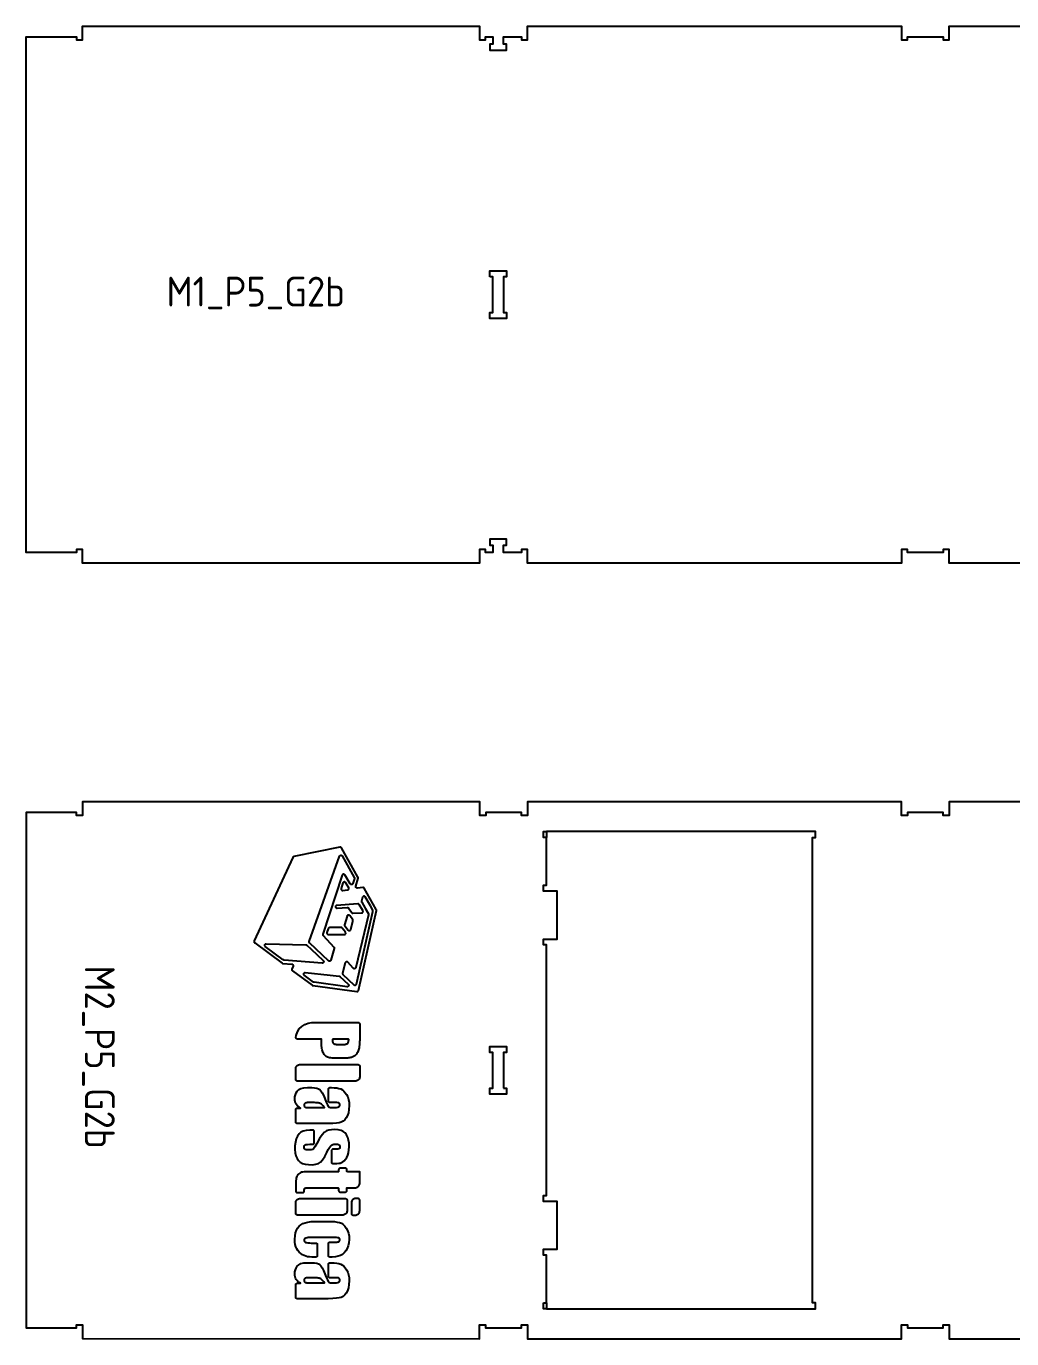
# Model space of a CAD drawing. Header units: millimetres. Extents: x -30325 to 14169, y -12596 to 6470.
# Drawn here: x -6360 to -4708, y 4120 to 6320 of the extents above; entities that cross this region are included whole.
import ezdxf

# ---------------------------------------------------------------- set-up
doc = ezdxf.new("R2010")
doc.units = ezdxf.units.MM
doc.header["$MEASUREMENT"] = 0
doc.layers.add('freeswerk_CODES', color=50, linetype='Continuous')

msp = doc.modelspace()

# ---------------------------------------------------------------- linework, layer by layer
for points in [[(-4267.5, 5420), (-4812.5, 5420), (-4812.5, 5443), (-4822.5, 5443), (-4822.5, 5438), (-4882.5, 5438), (-4882.5, 5443), (-4892.5, 5443), (-4892.5, 5420), (-5519.5, 5420), (-5519.5, 5443), (-5529.5, 5443), (-5529.5, 5438), (-5559.5, 5438), (-5559.5, 5450), (-5554.5, 5450), (-5554.5, 5460), (-5582.5, 5460), (-5582.5, 5450), (-5577.5, 5450), (-5577.5, 5438), (-5589.5, 5438), (-5589.5, 5443), (-5599.5, 5443), (-5599.5, 5420), (-6265.5, 5420), (-6265.5, 5443), (-6275.5, 5443), (-6275.5, 5438), (-6359.5, 5438), (-6359.5, 6302), (-6275.5, 6302), (-6275.5, 6297), (-6265.5, 6297), (-6265.5, 6320), (-5599.5, 6320), (-5599.5, 6297), (-5589.5, 6297), (-5589.5, 6302), (-5577.5, 6302), (-5577.5, 6290), (-5582.5, 6290), (-5582.5, 6280), (-5554.5, 6280), (-5554.5, 6290), (-5559.5, 6290), (-5559.5, 6302), (-5529.5, 6302), (-5529.5, 6297), (-5519.5, 6297), (-5519.5, 6320), (-4892.5, 6320), (-4892.5, 6297), (-4882.5, 6297), (-4882.5, 6302), (-4822.5, 6302), (-4822.5, 6297), (-4812.5, 6297), (-4812.5, 6320), (-4267.5, 6320)], [(-4267.4, 5019.9), (-4812.4, 5020), (-4812.4, 4997), (-4822.4, 4997), (-4822.4, 5002), (-4882.4, 5002), (-4882.4, 4997), (-4892.4, 4997), (-4892.4, 5020), (-5519.4, 5020), (-5519.4, 4997), (-5529.4, 4997), (-5529.4, 5002), (-5589.4, 5002), (-5589.4, 4997), (-5599.4, 4997), (-5599.4, 5020), (-6265.4, 5020.1), (-6265.4, 4997.1), (-6275.4, 4997.1), (-6275.4, 5002.1), (-6359.4, 5002.1), (-6359.5, 4138.1), (-6275.5, 4138.1), (-6275.5, 4143.1), (-6265.5, 4143.1), (-6265.5, 4120.1), (-5599.5, 4120), (-5599.5, 4143), (-5589.5, 4143), (-5589.5, 4138), (-5529.5, 4138), (-5529.5, 4143), (-5519.5, 4143), (-5519.5, 4120), (-4892.5, 4120), (-4892.5, 4143), (-4882.5, 4143), (-4882.5, 4138), (-4822.5, 4138), (-4822.5, 4143), (-4812.5, 4143), (-4812.5, 4120), (-4267.5, 4119.9)], [(-5487.5, 4180), (-5487.5, 4260), (-5492.5, 4260), (-5492.5, 4270), (-5469.5, 4270), (-5469.5, 4350), (-5492.5, 4350), (-5492.5, 4360), (-5487.5, 4360), (-5487.5, 4780), (-5492.5, 4780), (-5492.5, 4790), (-5469.5, 4790), (-5469.5, 4870), (-5492.5, 4870), (-5492.5, 4880), (-5487.5, 4880), (-5487.4, 4960), (-5492.4, 4960), (-5492.4, 4970), (-5487.4, 4970), (-5487.4, 4960)], [(-5487.5, 4170), (-5036.5, 4170), (-5036.5, 4180), (-5041.5, 4180), (-5041.4, 4960), (-5036.4, 4960), (-5036.4, 4970), (-5487.4, 4970)], [(-5849.4, 4753.6), (-5849.7, 4753.3), (-5850.1, 4753.1), (-5850.5, 4753), (-5850.9, 4752.9), (-5851.3, 4752.9), (-5851.8, 4753), (-5852.2, 4753.1), (-5852.5, 4753.3), (-5852.9, 4753.6), (-5884.3, 4782.9), (-5884.5, 4783.1), (-5884.6, 4783.3), (-5884.8, 4783.5), (-5884.9, 4783.7), (-5885, 4783.9), (-5885, 4784.1), (-5885.1, 4784.4), (-5885.1, 4784.6), (-5885.1, 4784.8), (-5885.1, 4785.1), (-5885, 4785.3), (-5885, 4785.6), (-5834.5, 4928.8), (-5834.3, 4929.2), (-5834, 4929.6), (-5833.7, 4929.9), (-5833.3, 4930.2), (-5832.8, 4930.3), (-5832.3, 4930.4), (-5831.9, 4930.4), (-5831.4, 4930.3), (-5831, 4930.1), (-5830.6, 4929.9), (-5830.2, 4929.5), (-5829.9, 4929.2), (-5809.7, 4893.2), (-5809.6, 4893.1), (-5809.5, 4892.9), (-5809.5, 4892.8), (-5809.4, 4892.6), (-5809.4, 4892.4), (-5809.4, 4892.3), (-5809.3, 4892.1), (-5809.3, 4891.9), (-5809.3, 4891.8), (-5809.4, 4891.6), (-5809.4, 4891.4), (-5809.4, 4891.3), (-5811.8, 4883.1), (-5812, 4882.6), (-5812.2, 4882.2)], [(-5812.2, 4882.2), (-5812.6, 4881.9), (-5813, 4881.6), (-5813.4, 4881.4), (-5813.9, 4881.3), (-5814.3, 4881.3), (-5814.8, 4881.3), (-5815.3, 4881.5), (-5815.7, 4881.7), (-5816, 4882.1), (-5816.3, 4882.4), (-5825.5, 4897.3), (-5825.8, 4897.7), (-5826.1, 4898), (-5826.5, 4898.3), (-5827, 4898.4), (-5827.5, 4898.5), (-5827.9, 4898.5), (-5828.4, 4898.4), (-5828.8, 4898.2), (-5829.2, 4898), (-5829.6, 4897.6), (-5829.8, 4897.2), (-5830, 4896.8), (-5862.1, 4798.3), (-5862.2, 4798.1), (-5862.2, 4797.8), (-5862.2, 4797.6), (-5862.2, 4797.4), (-5862.2, 4797.2), (-5862.2, 4797), (-5862.1, 4796.8), (-5862.1, 4796.6), (-5862, 4796.4), (-5861.9, 4796.2), (-5861.7, 4796), (-5861.6, 4795.8), (-5843.8, 4776.4), (-5843.6, 4776.2), (-5843.5, 4776), (-5843.4, 4775.8), (-5843.3, 4775.6), (-5843.2, 4775.4), (-5843.2, 4775.2), (-5843.1, 4775), (-5843.1, 4774.8), (-5843.1, 4774.6), (-5843.1, 4774.4), (-5843.2, 4774.2), (-5843.2, 4774), (-5848.8, 4754.7), (-5848.9, 4754.3), (-5849.1, 4753.9), (-5849.4, 4753.6)], [(-5904, 4509.5), (-5905.6, 4511.1), (-5907, 4513), (-5908, 4515), (-5908.7, 4517.2), (-5909.2, 4519.6), (-5909.3, 4522.2), (-5909.1, 4525.6), (-5908.3, 4528.9), (-5907.1, 4532.1), (-5905.4, 4535.1)], [(-5839, 4540.3), (-5835.3, 4539.6), (-5832.3, 4538.6), (-5829.6, 4537.1), (-5827, 4535), (-5824.7, 4532.4), (-5822.5, 4529.1), (-5820.6, 4525.3), (-5819.3, 4520.9), (-5818.5, 4516.1), (-5818.3, 4510.7), (-5818.6, 4504.3), (-5819.4, 4498.8), (-5820.9, 4494.1), (-5823, 4490.2), (-5825.6, 4487.1), (-5828.4, 4484.7), (-5831.5, 4483), (-5834.8, 4481.9), (-5839.2, 4481.3), (-5845.5, 4480.9), (-5853.6, 4480.6), (-5863.6, 4480.6), (-5905.2, 4480.6), (-5905.5, 4480.6), (-5905.9, 4480.6), (-5906.2, 4480.7), (-5906.5, 4480.9), (-5906.7, 4481.1), (-5907, 4481.3), (-5907.2, 4481.5), (-5907.4, 4481.8), (-5907.5, 4482.1), (-5907.6, 4482.4), (-5907.7, 4482.7), (-5907.7, 4483.1), (-5907.7, 4504.2), (-5907.7, 4504.5), (-5907.6, 4504.8), (-5907.5, 4505.1), (-5907.4, 4505.4), (-5907.2, 4505.7), (-5907, 4506), (-5906.7, 4506.2), (-5906.5, 4506.3), (-5906.2, 4506.5), (-5905.9, 4506.6), (-5905.5, 4506.7), (-5905.2, 4506.7), (-5899.9, 4506.7), (-5902.1, 4508), (-5904, 4509.5)], [(-5905.4, 4535.1), (-5902.8, 4537.6), (-5899.1, 4539.4), (-5894.2, 4540.5), (-5888.2, 4540.9), (-5880.9, 4540.9), (-5876.4, 4540.7), (-5872.6, 4540.1), (-5869.7, 4539.1), (-5867.5, 4537.8), (-5865.6, 4535.7), (-5863.6, 4532.4), (-5861.4, 4528), (-5859.1, 4522.4), (-5856.7, 4516.6), (-5854.8, 4512.3), (-5853.3, 4509.5), (-5852.2, 4508.3), (-5851, 4507.9), (-5849.5, 4507.6), (-5847.4, 4507.4), (-5844.9, 4507.4), (-5841.7, 4507.4), (-5839.2, 4507.6), (-5837.2, 4507.9), (-5835.9, 4508.4), (-5834.9, 4509), (-5834.3, 4509.8), (-5833.9, 4510.7), (-5833.8, 4511.8), (-5833.9, 4513), (-5834.2, 4514), (-5834.8, 4514.7), (-5835.5, 4515.2), (-5836.8, 4515.5), (-5838.7, 4515.7), (-5841.3, 4515.8), (-5844.7, 4515.9), (-5850.5, 4515.9), (-5850.8, 4515.9), (-5851.1, 4515.9), (-5851.4, 4516), (-5851.7, 4516.2), (-5852, 4516.4), (-5852.3, 4516.6), (-5852.5, 4516.8), (-5852.7, 4517.1), (-5852.8, 4517.4), (-5852.9, 4517.7), (-5853, 4518), (-5853, 4518.4), (-5853, 4538.4), (-5853, 4538.7), (-5852.9, 4539), (-5852.8, 4539.3), (-5852.7, 4539.6), (-5852.5, 4539.9), (-5852.3, 4540.2), (-5852, 4540.4), (-5851.7, 4540.6), (-5851.4, 4540.7), (-5851.1, 4540.8), (-5850.8, 4540.9), (-5850.5, 4540.9), (-5848, 4540.9), (-5843.2, 4540.7), (-5839, 4540.3)], [(-5867.1, 4213.7), (-5863.3, 4213.7), (-5860.7, 4213.7), (-5859.7, 4213.7), (-5860.8, 4215.2), (-5861.9, 4216.6), (-5862.9, 4217.7), (-5863.9, 4218.7), (-5864.9, 4219.6), (-5865.8, 4220.3), (-5866.6, 4220.8), (-5867.5, 4221.1), (-5868.5, 4221.4), (-5870, 4221.6), (-5871.9, 4221.8), (-5874.1, 4221.9), (-5876.4, 4222), (-5878.6, 4222.1), (-5880.8, 4222.2), (-5882.6, 4222.2), (-5884.2, 4222.2), (-5885.7, 4222.2), (-5887, 4222.1), (-5888.2, 4222), (-5889.3, 4221.9), (-5890.2, 4221.8), (-5891, 4221.6), (-5891.6, 4221.4), (-5892.1, 4221.2), (-5892.5, 4220.9), (-5892.9, 4220.6), (-5893.2, 4220.2), (-5893.4, 4219.8), (-5893.6, 4219.3), (-5893.7, 4218.7), (-5893.8, 4218.1), (-5893.8, 4217.5), (-5893.8, 4216.9), (-5893.7, 4216.4), (-5893.5, 4215.9), (-5893.3, 4215.5), (-5893.1, 4215.2), (-5892.8, 4214.9), (-5892.1, 4214.4), (-5891.6, 4214.3), (-5891, 4214.1)], [(-5891, 4214.1), (-5890.1, 4214), (-5889.2, 4213.9), (-5888.1, 4213.8), (-5886.8, 4213.8), (-5885.4, 4213.7), (-5884, 4213.7), (-5882.7, 4213.7), (-5879.9, 4213.7), (-5876, 4213.7), (-5871.5, 4213.7), (-5867.1, 4213.7)]]:
    msp.add_lwpolyline(points)
for points in [[(-5582.5, 5900), (-5582.5, 5910), (-5554.5, 5910), (-5554.5, 5900), (-5559.5, 5900), (-5559.5, 5840), (-5554.5, 5840), (-5554.5, 5830), (-5582.5, 5830), (-5582.5, 5840), (-5577.5, 5840), (-5577.5, 5900)], [(-5804.5, 4875.4), (-5805, 4875.4), (-5805.4, 4875.5), (-5805.7, 4875.6), (-5806.1, 4875.8), (-5806.4, 4876), (-5806.7, 4876.3), (-5807, 4876.6), (-5807.1, 4877), (-5807.2, 4877.4), (-5807.3, 4877.8), (-5807.3, 4878.2), (-5807.2, 4878.6), (-5803.3, 4892), (-5803.3, 4892.2), (-5803.3, 4892.3), (-5803.3, 4892.5), (-5803.2, 4892.6), (-5803.2, 4892.8), (-5803.3, 4893), (-5803.3, 4893.1), (-5803.3, 4893.3), (-5803.4, 4893.5), (-5803.4, 4893.6), (-5803.5, 4893.8), (-5803.6, 4893.9), (-5831.1, 4942.8), (-5831.3, 4943), (-5831.4, 4943.2), (-5831.6, 4943.4), (-5831.8, 4943.6), (-5832, 4943.7), (-5832.3, 4943.8), (-5832.5, 4943.9), (-5832.8, 4944), (-5833, 4944), (-5833.3, 4944.1), (-5833.6, 4944), (-5833.8, 4944), (-5911, 4928.1), (-5911.2, 4928), (-5911.4, 4928), (-5911.6, 4927.9), (-5911.8, 4927.8), (-5911.9, 4927.7), (-5912.1, 4927.6), (-5912.2, 4927.5), (-5912.4, 4927.3), (-5912.5, 4927.2), (-5912.6, 4927), (-5912.7, 4926.9), (-5912.8, 4926.7), (-5977.4, 4786.7), (-5977.5, 4786.4), (-5977.6, 4786.1), (-5977.6, 4785.8), (-5977.6, 4785.6), (-5977.6, 4785.3), (-5977.6, 4785), (-5977.5, 4784.7), (-5977.3, 4784.5), (-5977.2, 4784.2), (-5977, 4784), (-5976.8, 4783.8), (-5976.6, 4783.6), (-5930.7, 4749.7), (-5930.6, 4749.6), (-5930.5, 4749.5), (-5930.4, 4749.5), (-5930.3, 4749.4), (-5930.2, 4749.4), (-5930.1, 4749.3), (-5930, 4749.3), (-5929.8, 4749.3), (-5929.7, 4749.2), (-5929.6, 4749.2), (-5929.5, 4749.2), (-5929.4, 4749.2), (-5914.4, 4747.9), (-5914, 4747.9), (-5913.7, 4747.7), (-5913.3, 4747.6), (-5913, 4747.4), (-5912.7, 4747.1), (-5912.5, 4746.8), (-5912.3, 4746.4), (-5912.2, 4746.1), (-5912.1, 4745.7), (-5912.1, 4745.3), (-5912.2, 4745), (-5912.3, 4744.6), (-5914.1, 4739.6), (-5914.1, 4739.4), (-5914.2, 4739.1), (-5914.2, 4738.8), (-5914.2, 4738.6), (-5914.2, 4738.3), (-5914.1, 4738), (-5914, 4737.8), (-5913.9, 4737.6), (-5913.7, 4737.3), (-5913.6, 4737.1), (-5913.4, 4736.9), (-5913.2, 4736.8), (-5880.2, 4712.4), (-5880.1, 4712.4), (-5880, 4712.3), (-5879.9, 4712.2), (-5879.8, 4712.2), (-5879.8, 4712.1), (-5879.7, 4712.1), (-5879.6, 4712.1), (-5879.5, 4712), (-5879.4, 4712), (-5879.3, 4712), (-5879.2, 4712), (-5879.1, 4711.9), (-5805.4, 4702), (-5805.1, 4701.9), (-5804.8, 4701.9), (-5804.5, 4702), (-5804.2, 4702.1), (-5803.9, 4702.2), (-5803.7, 4702.4), (-5803.4, 4702.6), (-5803.2, 4702.8), (-5803, 4703), (-5802.9, 4703.3), (-5802.7, 4703.6), (-5802.7, 4703.9), (-5772.5, 4837.5), (-5772.5, 4837.7), (-5772.5, 4837.8), (-5772.4, 4838), (-5772.4, 4838.1), (-5772.5, 4838.3), (-5772.5, 4838.4), (-5772.5, 4838.6), (-5772.5, 4838.7), (-5772.6, 4838.9), (-5772.6, 4839), (-5772.7, 4839.2), (-5772.8, 4839.3), (-5793, 4875.1), (-5793.1, 4875.3), (-5793.2, 4875.5), (-5793.4, 4875.7), (-5793.6, 4875.8), (-5793.8, 4876), (-5794, 4876.1), (-5794.2, 4876.2), (-5794.4, 4876.3), (-5794.7, 4876.3), (-5794.9, 4876.4), (-5795.1, 4876.4), (-5795.4, 4876.4)], [(-5830.3, 4871.6), (-5829.9, 4871.5), (-5829.5, 4871.4), (-5829, 4871.4), (-5820.9, 4872.2), (-5820.5, 4872.3), (-5820.1, 4872.5), (-5819.7, 4872.7), (-5819.4, 4872.9), (-5819.1, 4873.3), (-5818.9, 4873.6), (-5818.8, 4874), (-5818.7, 4874.4), (-5818.7, 4874.8), (-5818.7, 4875.3), (-5818.8, 4875.7), (-5819, 4876), (-5824.2, 4884.5), (-5824.5, 4884.8), (-5824.8, 4885.1), (-5825.2, 4885.4), (-5825.7, 4885.6), (-5826.2, 4885.6), (-5826.6, 4885.6), (-5827.1, 4885.5), (-5827.5, 4885.3), (-5827.9, 4885.1), (-5828.3, 4884.7), (-5828.5, 4884.3), (-5828.7, 4883.9), (-5831.7, 4874.7), (-5831.8, 4874.3), (-5831.8, 4873.9), (-5831.7, 4873.5), (-5831.6, 4873.1), (-5831.5, 4872.7), (-5831.2, 4872.4), (-5830.9, 4872.1), (-5830.6, 4871.8)], [(-5840.3, 4842.3), (-5839.7, 4842.1), (-5839.2, 4841.9), (-5838.6, 4841.9), (-5821.4, 4842.9), (-5821.2, 4842.9), (-5821, 4842.9), (-5820.8, 4842.9), (-5820.6, 4842.8), (-5820.4, 4842.8), (-5820.2, 4842.7), (-5820, 4842.6), (-5819.8, 4842.5), (-5819.7, 4842.3), (-5819.5, 4842.2), (-5819.4, 4842), (-5819.2, 4841.9), (-5813.9, 4834.2), (-5813.8, 4834), (-5813.7, 4833.9), (-5813.5, 4833.7), (-5813.3, 4833.6), (-5813.2, 4833.5), (-5813, 4833.4), (-5812.8, 4833.3), (-5812.6, 4833.2), (-5812.4, 4833.2), (-5812.2, 4833.1), (-5812, 4833.1), (-5811.8, 4833.1), (-5797.4, 4833.7), (-5796.9, 4833.8), (-5796.5, 4833.9), (-5796.1, 4834.1), (-5795.8, 4834.4), (-5795.5, 4834.7), (-5795.2, 4835), (-5795.1, 4835.4), (-5795, 4835.9), (-5795, 4836.3), (-5795, 4836.7), (-5795.1, 4837.1), (-5795.3, 4837.5), (-5801.6, 4847.7), (-5801.7, 4847.9), (-5801.9, 4848.1), (-5802, 4848.2), (-5802.2, 4848.4), (-5802.4, 4848.5), (-5802.6, 4848.6), (-5802.8, 4848.7), (-5803, 4848.8), (-5803.2, 4848.9), (-5803.4, 4848.9), (-5803.7, 4848.9), (-5803.9, 4848.9), (-5839.5, 4846.4), (-5840, 4846.2), (-5840.5, 4845.8), (-5840.8, 4845.4), (-5841.1, 4844.9), (-5841.2, 4844.3), (-5841.2, 4843.8), (-5841, 4843.2), (-5840.7, 4842.7)], [(-5811.3, 4741), (-5820.5, 4751), (-5820.8, 4751.3), (-5821.2, 4751.5), (-5821.6, 4751.7), (-5822, 4751.8), (-5822.5, 4751.8), (-5822.9, 4751.7), (-5823.4, 4751.6), (-5823.7, 4751.4), (-5824.1, 4751.1), (-5824.4, 4750.8), (-5824.6, 4750.4), (-5824.8, 4750), (-5829.3, 4732.8), (-5829.3, 4732.6), (-5829.4, 4732.4), (-5829.4, 4732.2), (-5829.4, 4732), (-5829.3, 4731.7), (-5829.3, 4731.5), (-5829.2, 4731.3), (-5829.1, 4731.1), (-5829, 4730.9), (-5828.9, 4730.7), (-5828.7, 4730.5), (-5828.6, 4730.4), (-5810.2, 4713.2), (-5809.9, 4712.9), (-5809.5, 4712.7), (-5809.1, 4712.6), (-5808.7, 4712.5), (-5808.2, 4712.5), (-5807.8, 4712.6), (-5807.4, 4712.8), (-5807, 4713), (-5806.7, 4713.3), (-5806.4, 4713.7), (-5806.2, 4714.1), (-5806.1, 4714.5), (-5778.6, 4836.3), (-5778.5, 4836.5), (-5778.5, 4836.6), (-5778.5, 4836.8), (-5778.5, 4836.9), (-5778.5, 4837.1), (-5778.5, 4837.2), (-5778.6, 4837.4), (-5778.6, 4837.5), (-5778.6, 4837.7), (-5778.7, 4837.8), (-5778.7, 4837.9), (-5778.8, 4838.1), (-5782.7, 4845.4), (-5791.2, 4860.5), (-5791.5, 4860.9), (-5791.9, 4861.3), (-5792.3, 4861.5), (-5792.7, 4861.7), (-5793.2, 4861.8), (-5793.7, 4861.8), (-5794.2, 4861.7), (-5794.6, 4861.4), (-5795, 4861.2), (-5795.4, 4860.8), (-5795.6, 4860.4), (-5795.8, 4859.9), (-5797.5, 4853.4), (-5797.6, 4853.3), (-5797.6, 4853.1), (-5797.6, 4852.9), (-5797.6, 4852.8), (-5797.6, 4852.6), (-5797.6, 4852.4), (-5797.6, 4852.3), (-5797.5, 4852.1), (-5797.5, 4851.9), (-5797.4, 4851.8), (-5797.3, 4851.6), (-5797.2, 4851.5), (-5791.4, 4841.9), (-5785.9, 4832.3), (-5785.8, 4832.2), (-5785.8, 4832), (-5785.7, 4831.9), (-5785.7, 4831.7), (-5785.6, 4831.6), (-5785.6, 4831.4), (-5785.6, 4831.3), (-5785.6, 4831.1), (-5785.6, 4831), (-5785.6, 4830.8), (-5785.6, 4830.7), (-5785.7, 4830.5), (-5807.1, 4742.1), (-5807.2, 4741.7), (-5807.4, 4741.3), (-5807.7, 4740.9), (-5808.1, 4740.6), (-5808.4, 4740.4), (-5808.9, 4740.3), (-5809.3, 4740.2), (-5809.8, 4740.2), (-5810.2, 4740.3), (-5810.6, 4740.5), (-5811, 4740.7)], [(-5821.1, 4829.6), (-5821.4, 4829.3), (-5821.6, 4828.9), (-5821.8, 4828.4), (-5825.9, 4814), (-5826, 4813.8), (-5826, 4813.6), (-5826, 4813.5), (-5826, 4813.3), (-5826, 4813.1), (-5826, 4812.9), (-5826, 4812.7), (-5825.9, 4812.5), (-5825.8, 4812.3), (-5825.7, 4812.1), (-5825.6, 4812), (-5825.5, 4811.8), (-5820.1, 4804.9), (-5819.8, 4804.6), (-5819.4, 4804.3), (-5819, 4804.1), (-5818.6, 4804), (-5818.1, 4803.9), (-5817.6, 4804), (-5817.2, 4804.1), (-5816.8, 4804.3), (-5816.4, 4804.6), (-5816.1, 4805), (-5815.9, 4805.4), (-5815.7, 4805.8), (-5812, 4820), (-5811.9, 4820.1), (-5811.9, 4820.3), (-5811.9, 4820.5), (-5811.9, 4820.7), (-5811.9, 4820.8), (-5811.9, 4821), (-5812, 4821.2), (-5812, 4821.4), (-5812.1, 4821.5), (-5812.2, 4821.7), (-5812.2, 4821.9), (-5812.3, 4822), (-5817.3, 4829.2), (-5817.6, 4829.5), (-5818, 4829.8), (-5818.4, 4830.1), (-5818.9, 4830.2), (-5819.3, 4830.2), (-5819.8, 4830.2), (-5820.3, 4830.1), (-5820.7, 4829.9)], [(-5824, 4800), (-5824.1, 4800.5), (-5824.2, 4800.9), (-5824.5, 4801.3), (-5830, 4808.3), (-5830.1, 4808.5), (-5830.2, 4808.6), (-5830.4, 4808.8), (-5830.5, 4808.9), (-5830.7, 4809), (-5830.9, 4809.1), (-5831, 4809.1), (-5831.2, 4809.2), (-5831.4, 4809.2), (-5831.6, 4809.3), (-5831.8, 4809.3), (-5832, 4809.3), (-5851, 4809), (-5851.2, 4809), (-5851.5, 4808.9), (-5851.7, 4808.9), (-5852, 4808.8), (-5852.2, 4808.7), (-5852.4, 4808.5), (-5852.6, 4808.3), (-5852.8, 4808.2), (-5853, 4808), (-5853.1, 4807.7), (-5853.2, 4807.5), (-5853.3, 4807.3), (-5855.4, 4800.8), (-5855.5, 4800.4), (-5855.5, 4800), (-5855.5, 4799.6), (-5855.4, 4799.2), (-5855.2, 4798.9), (-5855, 4798.5), (-5854.8, 4798.2), (-5854.5, 4798), (-5854.2, 4797.8), (-5853.8, 4797.6), (-5853.4, 4797.5), (-5853, 4797.5), (-5826.5, 4797.3), (-5826, 4797.3), (-5825.6, 4797.4), (-5825.1, 4797.6), (-5824.8, 4797.9), (-5824.5, 4798.3), (-5824.2, 4798.7), (-5824, 4799.1), (-5824, 4799.5)], [(-5928.1, 4754.9), (-5928.2, 4754.9), (-5928.3, 4755), (-5928.4, 4755), (-5928.5, 4755.1), (-5928.6, 4755.2), (-5958.8, 4777.5), (-5959.2, 4777.8), (-5959.5, 4778.3), (-5959.7, 4778.7), (-5959.8, 4779.3), (-5959.8, 4779.8), (-5959.7, 4780.3), (-5959.4, 4780.8), (-5959.1, 4781.2), (-5958.7, 4781.5), (-5958.3, 4781.8), (-5957.8, 4781.9), (-5957.2, 4782), (-5891, 4780.2), (-5890.9, 4780.2), (-5890.7, 4780.2), (-5890.6, 4780.1), (-5890.5, 4780.1), (-5890.3, 4780.1), (-5890.2, 4780), (-5890, 4780), (-5889.9, 4779.9), (-5889.8, 4779.8), (-5889.7, 4779.7), (-5889.5, 4779.6), (-5889.4, 4779.6), (-5881.9, 4772.7), (-5861.7, 4753.8), (-5861.3, 4753.4), (-5861.1, 4752.9), (-5860.9, 4752.5), (-5860.9, 4751.9), (-5861, 4751.4), (-5861.1, 4750.9), (-5861.4, 4750.5), (-5861.7, 4750.1), (-5862.1, 4749.8), (-5862.6, 4749.6), (-5863.1, 4749.5), (-5863.6, 4749.5), (-5927.3, 4754.7), (-5927.4, 4754.7), (-5927.5, 4754.7), (-5927.7, 4754.7), (-5927.8, 4754.8), (-5927.9, 4754.8), (-5928, 4754.8)], [(-5893.2, 4733.3), (-5892.7, 4733.6), (-5892.2, 4733.7), (-5891.7, 4733.7), (-5850.3, 4729.4), (-5835.1, 4727.8), (-5835, 4727.8), (-5834.8, 4727.8), (-5834.7, 4727.7), (-5834.6, 4727.7), (-5834.4, 4727.7), (-5834.3, 4727.6), (-5834.2, 4727.5), (-5834.1, 4727.5), (-5834, 4727.4), (-5833.9, 4727.3), (-5833.8, 4727.3), (-5833.7, 4727.2), (-5819.8, 4714.2), (-5819.4, 4713.8), (-5819.2, 4713.4), (-5819, 4712.9), (-5819, 4712.3), (-5819.1, 4711.8), (-5819.2, 4711.3), (-5819.5, 4710.9), (-5819.9, 4710.5), (-5820.3, 4710.2), (-5820.8, 4710), (-5821.3, 4709.9), (-5821.8, 4709.9), (-5876.9, 4717.4), (-5877, 4717.4), (-5877.1, 4717.4), (-5877.2, 4717.4), (-5877.3, 4717.4), (-5877.4, 4717.5), (-5877.5, 4717.5), (-5877.6, 4717.6), (-5877.7, 4717.6), (-5877.7, 4717.7), (-5877.8, 4717.7), (-5877.9, 4717.8), (-5878, 4717.8), (-5893.4, 4729.2), (-5893.8, 4729.6), (-5894.1, 4730), (-5894.3, 4730.5), (-5894.4, 4731), (-5894.4, 4731.6), (-5894.3, 4732.1), (-5894, 4732.6), (-5893.7, 4733)], [(-5827.5, 4590.1), (-5830.2, 4590.1), (-5839.9, 4590.1), (-5841.9, 4590.1), (-5844.5, 4590.2), (-5846.9, 4590.4), (-5849.1, 4590.6), (-5851.1, 4591), (-5852.8, 4591.4), (-5854.3, 4591.9), (-5855.7, 4592.5), (-5856.9, 4593.3), (-5858, 4594.2), (-5859.1, 4595.2), (-5860, 4596.3), (-5860.9, 4597.6), (-5861.7, 4599.1), (-5862.4, 4600.6), (-5863, 4602.3), (-5863.6, 4604.2), (-5864, 4606.2), (-5864.3, 4608.3), (-5864.5, 4610.5), (-5864.6, 4612.9), (-5864.6, 4614.7), (-5864.6, 4620.9), (-5864.7, 4622.2), (-5904.9, 4622.2), (-5905.3, 4622.2), (-5905.6, 4622.3), (-5905.9, 4622.4), (-5906.2, 4622.6), (-5906.5, 4622.8), (-5906.8, 4623), (-5907, 4623.3), (-5907.2, 4623.6), (-5907.3, 4623.9), (-5907.4, 4624.2), (-5907.4, 4624.6), (-5907.4, 4624.9), (-5907, 4628.5), (-5905, 4634.2), (-5901.8, 4639.3), (-5897.7, 4643.6), (-5892.7, 4646.9), (-5887, 4649.1), (-5880.8, 4650), (-5879.9, 4650.1), (-5803.1, 4650), (-5802.8, 4650), (-5802.4, 4650), (-5802.1, 4649.9), (-5801.8, 4649.7), (-5801.6, 4649.5), (-5801.3, 4649.3), (-5801.1, 4649.1), (-5800.9, 4648.8), (-5800.8, 4648.5), (-5800.7, 4648.2), (-5800.6, 4647.9), (-5800.6, 4647.5), (-5800.6, 4622.5), (-5800.6, 4620.6), (-5800.7, 4617.7), (-5800.8, 4614.9), (-5801, 4612.3), (-5801.3, 4609.9), (-5801.6, 4607.7), (-5802, 4605.8), (-5802.5, 4604), (-5803.1, 4602.4), (-5803.7, 4600.9), (-5804.4, 4599.5), (-5805.1, 4598.3), (-5805.9, 4597.1), (-5806.8, 4596.1), (-5807.7, 4595.2), (-5808.7, 4594.4), (-5809.7, 4593.7), (-5810.8, 4593), (-5812, 4592.4), (-5813.2, 4591.9), (-5814.4, 4591.5), (-5815.7, 4591.2), (-5817.2, 4590.9), (-5818.8, 4590.6), (-5820.7, 4590.4), (-5822.8, 4590.3), (-5825, 4590.2)], [(-5841.4, 4613.7), (-5840.4, 4613.6), (-5839.2, 4613.4), (-5837.9, 4613.4), (-5836.5, 4613.4), (-5827.8, 4613.4), (-5826.6, 4613.4), (-5825.4, 4613.4), (-5824.4, 4613.6), (-5823.4, 4613.7), (-5822.6, 4614), (-5821.8, 4614.2), (-5821.2, 4614.6), (-5820.7, 4614.9), (-5820.3, 4615.4), (-5820, 4615.9), (-5819.7, 4616.6), (-5819.4, 4617.4), (-5819.2, 4618.3), (-5819.1, 4619.3), (-5819, 4620.4), (-5818.9, 4621.6), (-5819.3, 4622.2), (-5845.8, 4622.2), (-5846.2, 4621.8), (-5846.3, 4621.2), (-5846.3, 4620.7), (-5846.3, 4620.3), (-5846.3, 4619.9), (-5846.2, 4619), (-5846.1, 4618.2), (-5846, 4617.4), (-5845.7, 4616.8), (-5845.5, 4616.2), (-5845.2, 4615.6), (-5844.8, 4615.2), (-5844.3, 4614.8), (-5843.8, 4614.4), (-5843.1, 4614.2), (-5842.3, 4613.9)], [(-5559.5, 4540), (-5554.5, 4540), (-5554.5, 4530), (-5582.5, 4530), (-5582.5, 4540), (-5577.5, 4540), (-5577.5, 4600), (-5582.5, 4600), (-5582.5, 4610), (-5554.5, 4610), (-5554.5, 4600), (-5559.5, 4600)], [(-5804.7, 4552.5), (-5805.9, 4552.1), (-5807.3, 4551.9), (-5905.2, 4551.9), (-5905.5, 4551.9), (-5905.8, 4552), (-5906.2, 4552.1), (-5906.5, 4552.2), (-5906.7, 4552.4), (-5907, 4552.6), (-5907.2, 4552.9), (-5907.4, 4553.1), (-5907.5, 4553.4), (-5907.6, 4553.7), (-5907.7, 4554.1), (-5907.7, 4554.4), (-5907.7, 4572.2), (-5907.7, 4573.2), (-5907.4, 4574.5), (-5906.9, 4575.7), (-5906.2, 4576.8), (-5905.3, 4577.7), (-5904.2, 4578.5), (-5903, 4579), (-5901.7, 4579.4), (-5900.3, 4579.4), (-5803.1, 4579.4), (-5802.8, 4579.4), (-5802.4, 4579.3), (-5802.1, 4579.2), (-5801.8, 4579.1), (-5801.6, 4578.9), (-5801.3, 4578.7), (-5801.1, 4578.4), (-5800.9, 4578.2), (-5800.8, 4577.9), (-5800.7, 4577.6), (-5800.6, 4577.2), (-5800.6, 4576.9), (-5800.6, 4558.8), (-5800.7, 4557.5), (-5801.1, 4556.2), (-5801.7, 4555), (-5802.6, 4554), (-5803.5, 4553.1)], [(-5893.5, 4509.6), (-5893.3, 4509.2), (-5893.1, 4508.8), (-5892.8, 4508.5), (-5892.1, 4508.1), (-5891.6, 4507.9), (-5890.9, 4507.8), (-5890.1, 4507.6), (-5889.2, 4507.5), (-5888, 4507.5), (-5886.8, 4507.4), (-5885.4, 4507.4), (-5884, 4507.4), (-5859.6, 4507.4), (-5860.8, 4508.9), (-5861.9, 4510.2), (-5862.9, 4511.4), (-5863.9, 4512.4), (-5864.8, 4513.2), (-5865.7, 4513.9), (-5866.6, 4514.4), (-5867.4, 4514.8), (-5868.4, 4515), (-5870, 4515.2), (-5871.9, 4515.4), (-5874.1, 4515.6), (-5876.4, 4515.7), (-5878.6, 4515.8), (-5880.7, 4515.8), (-5882.5, 4515.9), (-5884.1, 4515.8), (-5885.6, 4515.8), (-5887, 4515.7), (-5888.2, 4515.7), (-5889.3, 4515.5), (-5890.2, 4515.4), (-5891, 4515.2), (-5891.6, 4515), (-5892.1, 4514.8), (-5892.5, 4514.5), (-5892.8, 4514.2), (-5893.2, 4513.8), (-5893.4, 4513.4), (-5893.6, 4512.9), (-5893.7, 4512.4), (-5893.8, 4511.8), (-5893.8, 4511.1), (-5893.7, 4510.6), (-5893.6, 4510.1)], [(-5847.6, 4436.3), (-5847.7, 4436), (-5847.8, 4435.7), (-5847.9, 4435.4), (-5847.9, 4435.1), (-5847.9, 4416.3), (-5847.9, 4416), (-5847.8, 4415.6), (-5847.7, 4415.3), (-5847.6, 4415), (-5847.4, 4414.8), (-5847.2, 4414.5), (-5846.9, 4414.3), (-5846.6, 4414.1), (-5846.3, 4414), (-5846, 4413.9), (-5845.7, 4413.8), (-5845.4, 4413.8), (-5842.8, 4413.8), (-5838.9, 4413.8), (-5835.7, 4414.1), (-5833.2, 4414.4), (-5831.1, 4415.1), (-5828.9, 4416.4), (-5826.5, 4418.3), (-5824.2, 4420.7), (-5822.3, 4423.7), (-5820.6, 4427.4), (-5819.3, 4431.7), (-5818.6, 4436.5), (-5818.3, 4441.9), (-5818.5, 4447.6), (-5819.3, 4452.7), (-5820.7, 4457.5), (-5822.6, 4461.6), (-5825.1, 4464.9), (-5828, 4467.3), (-5831.7, 4468.9), (-5836.6, 4470), (-5842.7, 4470.4), (-5847.9, 4470.2), (-5852.2, 4469.5), (-5856.1, 4468.2), (-5859.8, 4466), (-5863.7, 4461.8), (-5867.9, 4455.5), (-5872.4, 4447.4), (-5875.9, 4441.5), (-5878.1, 4438.3), (-5879.5, 4437.2), (-5881.7, 4436.7), (-5885, 4436.4), (-5888.2, 4436.4), (-5890.5, 4436.7), (-5892, 4437.2), (-5892.9, 4438), (-5893.5, 4439.2), (-5893.8, 4440.8), (-5893.7, 4442.5), (-5893.2, 4443.8), (-5892.2, 4444.7), (-5890.6, 4445.3), (-5888.1, 4445.7), (-5884.4, 4445.9), (-5881.9, 4445.9), (-5879.3, 4445.9), (-5879, 4445.9), (-5878.7, 4446), (-5878.4, 4446.1), (-5878.1, 4446.2), (-5877.8, 4446.4), (-5877.6, 4446.6), (-5877.3, 4446.9), (-5877.2, 4447.2), (-5877, 4447.5), (-5876.9, 4447.8), (-5876.8, 4448.1), (-5876.8, 4448.4), (-5876.8, 4467.2), (-5876.8, 4467.5), (-5876.9, 4467.9), (-5877, 4468.2), (-5877.2, 4468.5), (-5877.3, 4468.7), (-5877.6, 4469), (-5877.8, 4469.2), (-5878.1, 4469.4), (-5878.4, 4469.5), (-5878.7, 4469.6), (-5879, 4469.7), (-5879.3, 4469.7), (-5880.7, 4469.7), (-5884.4, 4469.6), (-5890.5, 4469.1), (-5895.3, 4467.9), (-5899.1, 4466.1), (-5902.2, 4463.4), (-5904.8, 4459.7), (-5907, 4455), (-5908.4, 4449.6), (-5909.2, 4443.5), (-5909.3, 4437.2), (-5908.7, 4431.6), (-5907.5, 4426.6), (-5905.6, 4422.3), (-5903.2, 4418.6), (-5900.2, 4415.8), (-5896.7, 4413.9), (-5892.1, 4412.5), (-5886.4, 4411.8), (-5879.9, 4411.7), (-5874.3, 4412.3), (-5869.8, 4413.8), (-5866.2, 4416), (-5862.7, 4419.8), (-5859.2, 4425.4), (-5855.7, 4432.1), (-5853.2, 4436.9), (-5851.1, 4440.4), (-5849.5, 4442.7), (-5848.1, 4444.2), (-5846.7, 4445.2), (-5845.4, 4445.7), (-5843.8, 4446), (-5841.8, 4446.2), (-5839.4, 4446.2), (-5837.7, 4446.1), (-5836.2, 4445.7), (-5835.1, 4445), (-5834.3, 4444.1), (-5833.9, 4443), (-5833.8, 4441.6), (-5834, 4440), (-5834.5, 4438.9), (-5835.5, 4438.3), (-5837.1, 4437.9), (-5839.8, 4437.6), (-5843.1, 4437.6), (-5845.4, 4437.6), (-5845.7, 4437.5), (-5846, 4437.5), (-5846.3, 4437.4), (-5846.6, 4437.2), (-5846.9, 4437), (-5847.2, 4436.8), (-5847.4, 4436.6)], [(-5803.6, 4374.3), (-5801.9, 4376), (-5800.8, 4378.3), (-5800.6, 4380.1), (-5800.6, 4399.5), (-5801.7, 4399.9), (-5820.3, 4399.9), (-5822, 4400), (-5822, 4403.2), (-5822, 4403.6), (-5822.1, 4403.9), (-5822.2, 4404.2), (-5822.3, 4404.5), (-5822.5, 4404.8), (-5822.7, 4405), (-5823, 4405.2), (-5823.2, 4405.4), (-5823.5, 4405.5), (-5823.8, 4405.6), (-5824.2, 4405.7), (-5824.5, 4405.7), (-5832.4, 4405.7), (-5833.4, 4405.7), (-5833.7, 4405.7), (-5834, 4405.7), (-5834.4, 4405.5), (-5834.7, 4405.4), (-5834.9, 4405.2), (-5835.2, 4405), (-5835.4, 4404.8), (-5835.6, 4404.5), (-5835.7, 4404.2), (-5835.8, 4403.9), (-5835.9, 4403.6), (-5835.9, 4403.2), (-5835.9, 4400.4), (-5836.2, 4399.9), (-5880.4, 4399.9), (-5885.4, 4399.9), (-5890, 4399.8), (-5893.7, 4399.6), (-5896.3, 4399.4), (-5898, 4399), (-5899.5, 4398.4), (-5901, 4397.6), (-5902.4, 4396.5), (-5903.7, 4395.3), (-5904.8, 4393.8), (-5905.7, 4392.3), (-5906.4, 4390.7), (-5906.9, 4389), (-5907.2, 4387), (-5907.5, 4384.4), (-5907.6, 4381.4), (-5907.7, 4377.7), (-5907.7, 4375.2), (-5907.7, 4372.7), (-5907.7, 4367.3), (-5907.7, 4367), (-5907.6, 4366.7), (-5907.5, 4366.4), (-5907.4, 4366.1), (-5907.2, 4365.8), (-5907, 4365.6), (-5906.7, 4365.3), (-5906.4, 4365.2), (-5906.1, 4365), (-5905.8, 4364.9), (-5905.5, 4364.9), (-5905.2, 4364.8), (-5896.1, 4364.8), (-5895.8, 4364.9), (-5895.5, 4364.9), (-5895.2, 4365), (-5894.9, 4365.1), (-5894.6, 4365.3), (-5894.4, 4365.5), (-5894.2, 4365.7), (-5894, 4366), (-5893.8, 4366.3), (-5893.7, 4366.6), (-5893.6, 4366.9), (-5893.6, 4367.2), (-5893.5, 4369.2), (-5893.2, 4370.8), (-5892.9, 4371.9), (-5892.4, 4372.4), (-5891.1, 4372.7), (-5889.1, 4372.9), (-5886.2, 4373.1), (-5882.9, 4373.1), (-5836.4, 4373.1), (-5835.9, 4372.6), (-5835.9, 4368.4), (-5835.9, 4368), (-5835.8, 4367.7), (-5835.7, 4367.4), (-5835.6, 4367.1), (-5835.4, 4366.9), (-5835.2, 4366.6), (-5834.9, 4366.4), (-5834.7, 4366.2), (-5834.4, 4366.1), (-5834, 4366), (-5833.7, 4365.9), (-5833.4, 4365.9), (-5824.5, 4365.9), (-5824.2, 4365.9), (-5823.8, 4366), (-5823.5, 4366.1), (-5823.2, 4366.2), (-5823, 4366.4), (-5822.7, 4366.6), (-5822.5, 4366.9), (-5822.3, 4367.1), (-5822.2, 4367.4), (-5822.1, 4367.7), (-5822, 4368), (-5822, 4368.4), (-5822, 4373), (-5821, 4373.1), (-5807.6, 4373.1), (-5805.9, 4373.3)], [(-5827.1, 4327.5), (-5828.5, 4327.3), (-5831, 4327.3), (-5905.2, 4327.3), (-5905.5, 4327.4), (-5905.9, 4327.4), (-5906.2, 4327.5), (-5906.5, 4327.7), (-5906.7, 4327.9), (-5907, 4328.1), (-5907.2, 4328.3), (-5907.4, 4328.6), (-5907.5, 4328.9), (-5907.6, 4329.2), (-5907.7, 4329.5), (-5907.7, 4329.9), (-5907.7, 4347.7), (-5907.7, 4348.6), (-5907.4, 4350), (-5906.9, 4351.2), (-5906.2, 4352.3), (-5905.3, 4353.2), (-5904.2, 4354), (-5903, 4354.5), (-5901.7, 4354.8), (-5900.4, 4354.9), (-5824.2, 4354.9), (-5823.9, 4354.8), (-5823.6, 4354.8), (-5823.3, 4354.7), (-5823, 4354.5), (-5822.7, 4354.3), (-5822.4, 4354.1), (-5822.2, 4353.9), (-5822, 4353.6), (-5821.9, 4353.3), (-5821.8, 4353), (-5821.7, 4352.7), (-5821.7, 4352.4), (-5821.7, 4334.3), (-5821.9, 4332.9), (-5822.2, 4331.6), (-5822.9, 4330.5), (-5823.7, 4329.5), (-5824.7, 4328.6), (-5825.8, 4328)], [(-5813.6, 4327.9), (-5813.3, 4327.7), (-5813, 4327.5), (-5812.7, 4327.4), (-5812.4, 4327.4), (-5812, 4327.3), (-5807.7, 4327.3), (-5807.2, 4327.3), (-5805.9, 4327.5), (-5804.6, 4328), (-5803.5, 4328.7), (-5802.5, 4329.5), (-5801.7, 4330.6), (-5801.1, 4331.8), (-5800.7, 4333.1), (-5800.6, 4334.3), (-5800.6, 4352.4), (-5800.6, 4352.7), (-5800.7, 4353), (-5800.8, 4353.3), (-5800.9, 4353.6), (-5801.1, 4353.9), (-5801.3, 4354.1), (-5801.6, 4354.4), (-5801.9, 4354.5), (-5802.2, 4354.7), (-5802.5, 4354.8), (-5802.8, 4354.9), (-5803.1, 4354.9), (-5807.2, 4354.9), (-5808.7, 4354.8), (-5810, 4354.5), (-5811.2, 4353.9), (-5812.2, 4353.1), (-5813.1, 4352.1), (-5813.8, 4351), (-5814.3, 4349.7), (-5814.5, 4348.4), (-5814.5, 4347.9), (-5814.5, 4329.8), (-5814.5, 4329.5), (-5814.5, 4329.2), (-5814.4, 4328.9), (-5814.2, 4328.6), (-5814, 4328.3), (-5813.8, 4328.1)], [(-5843, 4316.2), (-5838.3, 4315.6), (-5834.5, 4314.8), (-5831.3, 4313.5), (-5828.4, 4311.5), (-5825.7, 4308.8), (-5823.2, 4305.3), (-5821, 4301.2), (-5819.4, 4296.7), (-5818.5, 4291.6), (-5818.3, 4286.1), (-5818.7, 4280.8), (-5819.7, 4275.8), (-5821.4, 4271.3), (-5823.7, 4267.3), (-5826.4, 4264), (-5829.4, 4261.4), (-5832.8, 4259.5), (-5836.7, 4258.2), (-5841.3, 4257.3), (-5846.7, 4256.8), (-5850.4, 4256.7), (-5850.8, 4256.7), (-5851.1, 4256.8), (-5851.4, 4256.9), (-5851.7, 4257), (-5852, 4257.2), (-5852.3, 4257.4), (-5852.5, 4257.7), (-5852.7, 4257.9), (-5852.8, 4258.2), (-5852.9, 4258.6), (-5853, 4258.9), (-5853, 4259.2), (-5853, 4279.4), (-5853, 4279.7), (-5852.9, 4280), (-5852.8, 4280.3), (-5852.7, 4280.6), (-5852.5, 4280.9), (-5852.3, 4281.1), (-5852, 4281.4), (-5851.8, 4281.5), (-5851.5, 4281.7), (-5851.2, 4281.8), (-5850.8, 4281.8), (-5850.5, 4281.9), (-5843.2, 4281.9), (-5841.3, 4281.9), (-5838.9, 4282), (-5837.1, 4282.3), (-5835.8, 4282.6), (-5834.9, 4283.2), (-5834.2, 4283.9), (-5833.9, 4284.9), (-5833.8, 4286), (-5834, 4287.1), (-5834.4, 4287.9), (-5835, 4288.6), (-5835.9, 4289), (-5837.4, 4289.3), (-5839.5, 4289.5), (-5842.2, 4289.6), (-5884.6, 4289.6), (-5886.9, 4289.5), (-5888.9, 4289.3), (-5890.6, 4288.8), (-5891.9, 4288.2), (-5892.9, 4287.4), (-5893.5, 4286.5), (-5893.8, 4285.4), (-5893.7, 4284.1), (-5893.3, 4283), (-5892.5, 4282.1), (-5891.4, 4281.4), (-5889.8, 4281), (-5887.5, 4280.6), (-5884.6, 4280.5), (-5881.9, 4280.4), (-5874.1, 4280.4), (-5873.7, 4280.4), (-5873.4, 4280.3), (-5873.1, 4280.2), (-5872.8, 4280.1), (-5872.5, 4279.9), (-5872.3, 4279.7), (-5872.1, 4279.5), (-5871.9, 4279.2), (-5871.8, 4278.9), (-5871.7, 4278.6), (-5871.6, 4278.3), (-5871.6, 4277.9), (-5871.6, 4259.3), (-5871.6, 4259), (-5871.7, 4258.6), (-5871.8, 4258.3), (-5871.9, 4258), (-5872.1, 4257.8), (-5872.3, 4257.5), (-5872.6, 4257.3), (-5872.8, 4257.1), (-5873.1, 4257), (-5873.4, 4256.9), (-5873.8, 4256.8), (-5874.1, 4256.8), (-5880.8, 4256.8), (-5884.7, 4257.1), (-5887.8, 4257.4), (-5890.7, 4258.1), (-5893.6, 4259.2), (-5896.5, 4260.8), (-5899.5, 4262.7), (-5902.1, 4265.1), (-5904.3, 4267.7), (-5906.1, 4270.7), (-5907.5, 4274.1), (-5908.5, 4277.9), (-5909.1, 4282), (-5909.3, 4286.7), (-5909, 4292.4), (-5908.2, 4297.5), (-5906.7, 4301.8), (-5904.7, 4305.5), (-5902.3, 4308.6), (-5899.3, 4311.1), (-5896, 4313.1), (-5892, 4314.5), (-5887.3, 4315.6), (-5881.7, 4316.2), (-5875.3, 4316.4), (-5852.6, 4316.4), (-5848.4, 4316.4)], [(-5852.8, 4245.7), (-5852.7, 4246), (-5852.5, 4246.3), (-5852.3, 4246.5), (-5852, 4246.7), (-5851.8, 4246.9), (-5851.5, 4247), (-5851.2, 4247.1), (-5850.8, 4247.2), (-5850.5, 4247.2), (-5848, 4247.2), (-5843.2, 4247.1), (-5839, 4246.7), (-5835.3, 4245.9), (-5832.3, 4244.9), (-5829.6, 4243.4), (-5827.1, 4241.4), (-5824.7, 4238.7), (-5822.5, 4235.4), (-5820.6, 4231.6), (-5819.3, 4227.3), (-5818.5, 4222.4), (-5818.3, 4217), (-5818.6, 4210.6), (-5819.5, 4205.1), (-5821, 4200.4), (-5823, 4196.6), (-5825.6, 4193.5), (-5828.4, 4191), (-5831.5, 4189.3), (-5834.9, 4188.3), (-5839.3, 4187.7), (-5845.5, 4187.2), (-5853.7, 4187), (-5863.6, 4186.9), (-5905.2, 4186.9), (-5905.6, 4186.9), (-5905.9, 4187), (-5906.2, 4187.1), (-5906.5, 4187.2), (-5906.8, 4187.4), (-5907, 4187.6), (-5907.2, 4187.9), (-5907.4, 4188.2), (-5907.5, 4188.4), (-5907.6, 4188.8), (-5907.7, 4189.1), (-5907.7, 4189.4), (-5907.7, 4210.5), (-5907.7, 4210.9), (-5907.6, 4211.2), (-5907.5, 4211.5), (-5907.4, 4211.8), (-5907.2, 4212.1), (-5907, 4212.3), (-5906.7, 4212.5), (-5906.5, 4212.7), (-5906.2, 4212.8), (-5905.9, 4212.9), (-5905.6, 4213), (-5905.2, 4213), (-5899.9, 4213), (-5902.1, 4214.3), (-5904, 4215.8), (-5905.6, 4217.5), (-5907, 4219.3), (-5908, 4221.4), (-5908.7, 4223.6), (-5909.2, 4226), (-5909.3, 4228.6), (-5909.1, 4232), (-5908.3, 4235.3), (-5907.1, 4238.4), (-5905.4, 4241.4), (-5902.8, 4244), (-5899.1, 4245.8), (-5894.2, 4246.9), (-5888.2, 4247.2), (-5880.9, 4247.2), (-5876.4, 4247), (-5872.6, 4246.5), (-5869.7, 4245.5), (-5867.5, 4244.1), (-5865.6, 4242), (-5863.6, 4238.7), (-5861.4, 4234.3), (-5859.1, 4228.7), (-5856.8, 4222.9), (-5854.8, 4218.6), (-5853.3, 4215.9), (-5852.2, 4214.7), (-5851.1, 4214.2), (-5849.5, 4213.9), (-5847.4, 4213.8), (-5844.9, 4213.7), (-5841.7, 4213.8), (-5839.2, 4213.9), (-5837.2, 4214.3), (-5835.9, 4214.7), (-5835, 4215.3), (-5834.3, 4216.1), (-5833.9, 4217), (-5833.8, 4218.1), (-5833.9, 4219.4), (-5834.2, 4220.3), (-5834.8, 4221.1), (-5835.6, 4221.5), (-5836.8, 4221.8), (-5838.7, 4222), (-5841.4, 4222.2), (-5844.7, 4222.2), (-5850.5, 4222.2), (-5850.8, 4222.2), (-5851.2, 4222.3), (-5851.5, 4222.4), (-5851.8, 4222.5), (-5852, 4222.7), (-5852.3, 4222.9), (-5852.5, 4223.2), (-5852.7, 4223.4), (-5852.8, 4223.7), (-5852.9, 4224), (-5853, 4224.4), (-5853, 4224.7), (-5853, 4244.7), (-5853, 4245.1), (-5852.9, 4245.4)], [(-5492.5, 4180), (-5487.5, 4180), (-5487.5, 4170), (-5492.5, 4170)]]:
    msp.add_lwpolyline(points, close=True)

# ---------------------------------------------------------------- texts
at = {"layer": 'freeswerk_CODES', "insert": (-6124.4, 5900.2), "char_height": 50, "attachment_point": 1}
msp.add_mtext_dynamic_manual_height_columns('{\\Fiso|c0;M1_P5_G2b}', width=318.081, gutter_width=1456.3, heights=[0], dxfattribs=at)
at = {"layer": 'freeswerk_CODES', "insert": (-6211.2, 4745.8), "char_height": 50, "attachment_point": 1, "rotation": 270}
msp.add_mtext_dynamic_manual_height_columns('{\\Fiso|c0;M2_P5_G2b}', width=318.081, gutter_width=1456.3, heights=[0], dxfattribs=at)

doc.saveas('drawing.dxf')
